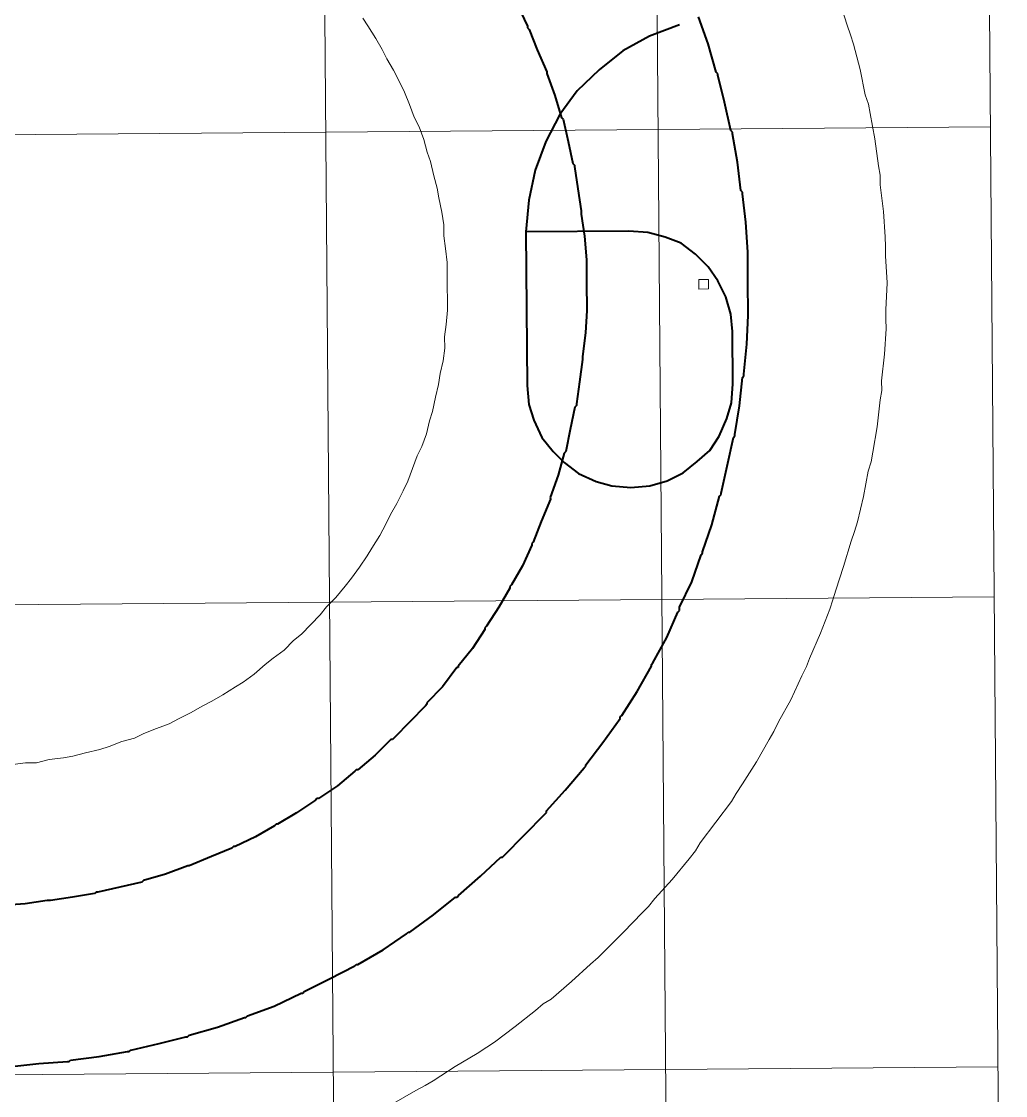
# Model space of a CAD drawing. Header units: centimetres. Extents: x -10.1 to 11.2, y -15.5 to 14.4.
# Drawn here: x 4.93 to 11.15, y -9.58 to -2.79 of the extents above; entities that cross this region are included whole.
import ezdxf

# ---------------------------------------------------------------- set-up
doc = ezdxf.new("R2010")
doc.units = ezdxf.units.CM
doc.header["$MEASUREMENT"] = 0
for name, color, linetype in [('C00-00-FF', 7, 'Continuous'), ('CBF-BF-BF', 7, 'Continuous'), ('CFF-00-00', 7, 'Continuous')]:
    doc.layers.add(name, color=color, linetype=linetype)

msp = doc.modelspace()

# ---------------------------------------------------------------- linework, layer by layer
at = {"layer": 'C00-00-FF', "color": 5, "lineweight": 13}
for points in [[(10.15274, -2.81315), (10.15274, -2.81315), (10.10144, -2.65348), (10.10144, -2.65348)], [(7.09209, -2.76768), (7.09209, -2.76768), (7.12239, -2.81743), (7.12239, -2.81743)], [(7.12239, -2.81743), (7.12239, -2.81743), (7.17304, -2.8972), (7.17304, -2.8972)], [(10.17332, -2.87304), (10.17332, -2.87304), (10.15274, -2.81315), (10.15274, -2.81315)], [(7.17304, -2.8972), (7.17304, -2.8972), (7.21382, -2.96672), (7.21382, -2.96672)], [(10.19364, -2.93268), (10.19364, -2.93268), (10.17332, -2.87304), (10.17332, -2.87304)], [(7.21382, -2.96672), (7.21382, -2.96672), (7.24421, -3.02653), (7.24421, -3.02653)], [(10.23515, -3.09241), (10.23515, -3.09241), (10.19364, -2.93268), (10.19364, -2.93268)], [(7.24421, -3.02653), (7.24421, -3.02653), (7.28471, -3.09633), (7.28471, -3.09633)], [(7.28471, -3.09633), (7.28471, -3.09633), (7.32531, -3.17591), (7.32531, -3.17591)], [(10.26633, -3.25224), (10.26633, -3.25224), (10.23515, -3.09241), (10.23515, -3.09241)], [(7.32531, -3.17591), (7.32531, -3.17591), (7.35596, -3.23573), (7.35596, -3.23573)], [(7.35596, -3.23573), (7.35596, -3.23573), (7.38649, -3.31538), (7.38649, -3.31538)], [(10.28692, -3.31214), (10.28692, -3.31214), (10.26633, -3.25224), (10.26633, -3.25224)], [(7.38649, -3.31538), (7.38649, -3.31538), (7.41703, -3.39505), (7.41703, -3.39505)], [(10.29719, -3.37186), (10.29719, -3.37186), (10.28692, -3.31214), (10.28692, -3.31214)], [(10.32865, -3.53168), (10.32865, -3.53168), (10.29719, -3.37186), (10.29719, -3.37186)], [(7.41703, -3.39505), (7.41703, -3.39505), (7.44769, -3.45486), (7.44769, -3.45486)], [(7.44769, -3.45486), (7.44769, -3.45486), (7.47822, -3.53478), (7.47822, -3.53478)], [(7.47822, -3.53478), (7.47822, -3.53478), (7.49897, -3.61453), (7.49897, -3.61453)], [(10.34986, -3.70165), (10.34986, -3.70165), (10.32865, -3.53168), (10.32865, -3.53168)], [(7.49897, -3.61453), (7.49897, -3.61453), (7.5193, -3.67442), (7.5193, -3.67442)], [(7.5193, -3.67442), (7.5193, -3.67442), (7.54013, -3.76422), (7.54013, -3.76422)], [(10.3604, -3.76162), (10.3604, -3.76162), (10.34986, -3.70165), (10.34986, -3.70165)], [(7.54013, -3.76422), (7.54013, -3.76422), (7.56089, -3.84396), (7.56089, -3.84396)], [(10.36087, -3.82142), (10.36087, -3.82142), (10.3604, -3.76162), (10.3604, -3.76162)], [(7.56089, -3.84396), (7.56089, -3.84396), (7.57116, -3.90393), (7.57116, -3.90393)], [(10.38235, -3.99137), (10.38235, -3.99137), (10.36087, -3.82142), (10.36087, -3.82142)], [(7.57116, -3.90393), (7.57116, -3.90393), (7.59199, -3.99373), (7.59199, -3.99373)], [(7.59199, -3.99373), (7.59199, -3.99373), (7.60269, -4.07382), (7.60269, -4.07382)], [(10.3937, -4.15136), (10.3937, -4.15136), (10.38235, -3.99137), (10.38235, -3.99137)], [(7.60269, -4.07382), (7.60269, -4.07382), (7.60325, -4.14366), (7.60325, -4.14366)], [(7.60325, -4.14366), (7.60325, -4.14366), (7.61395, -4.22375), (7.61395, -4.22375)], [(10.39418, -4.21115), (10.39418, -4.21115), (10.3937, -4.15136), (10.3937, -4.15136)], [(7.61395, -4.22375), (7.61395, -4.22375), (7.62446, -4.31363), (7.62446, -4.31363)], [(10.39466, -4.2712), (10.39466, -4.2712), (10.39418, -4.21115), (10.39418, -4.21115)], [(10.40583, -4.44126), (10.40583, -4.44126), (10.39466, -4.2712), (10.39466, -4.2712)], [(7.62446, -4.31363), (7.62446, -4.31363), (7.62494, -4.37369), (7.62494, -4.37369)], [(7.62494, -4.37369), (7.62494, -4.37369), (7.62566, -4.46364), (7.62566, -4.46364)], [(7.62566, -4.46364), (7.62566, -4.46364), (7.62639, -4.5536), (7.62639, -4.5536)], [(9.27558, -4.4202), (9.27558, -4.4202), (9.21552, -4.42068), (9.21552, -4.42068)], [(9.21552, -4.42068), (9.21552, -4.42068), (9.21601, -4.48074), (9.21601, -4.48074)], [(9.27606, -4.48025), (9.27606, -4.48025), (9.27558, -4.4202), (9.27558, -4.4202)], [(10.3974, -4.61119), (10.3974, -4.61119), (10.40583, -4.44126), (10.40583, -4.44126)], [(9.21601, -4.48074), (9.21601, -4.48074), (9.27606, -4.48025), (9.27606, -4.48025)], [(7.62688, -4.61366), (7.62688, -4.61366), (7.61781, -4.7037), (7.61781, -4.7037)], [(7.62639, -4.5536), (7.62639, -4.5536), (7.62688, -4.61366), (7.62688, -4.61366)], [(10.39789, -4.67125), (10.39789, -4.67125), (10.3974, -4.61119), (10.3974, -4.61119)], [(10.39837, -4.73131), (10.39837, -4.73131), (10.39789, -4.67125), (10.39789, -4.67125)], [(7.61781, -4.7037), (7.61781, -4.7037), (7.60841, -4.78368), (7.60841, -4.78368)], [(10.3896, -4.89147), (10.3896, -4.89147), (10.39837, -4.73131), (10.39837, -4.73131)], [(7.60841, -4.78368), (7.60841, -4.78368), (7.60896, -4.85377), (7.60896, -4.85377)], [(7.60896, -4.85377), (7.60896, -4.85377), (7.59956, -4.93376), (7.59956, -4.93376)], [(7.59956, -4.93376), (7.59956, -4.93376), (7.5801, -5.01382), (7.5801, -5.01382)], [(10.37086, -5.06148), (10.37086, -5.06148), (10.3896, -4.89147), (10.3896, -4.89147)], [(7.5801, -5.01382), (7.5801, -5.01382), (7.57086, -5.08402), (7.57086, -5.08402)], [(7.57086, -5.08402), (7.57086, -5.08402), (7.55141, -5.16409), (7.55141, -5.16409)], [(10.37135, -5.12154), (10.37135, -5.12154), (10.37086, -5.06148), (10.37086, -5.06148)], [(10.36178, -5.18167), (10.36178, -5.18167), (10.37135, -5.12154), (10.37135, -5.12154)], [(7.55141, -5.16409), (7.55141, -5.16409), (7.53202, -5.25447), (7.53202, -5.25447)], [(10.3433, -5.3517), (10.3433, -5.3517), (10.36178, -5.18167), (10.36178, -5.18167)], [(7.53202, -5.25447), (7.53202, -5.25447), (7.51266, -5.31442), (7.51266, -5.31442)], [(7.51266, -5.31442), (7.51266, -5.31442), (7.4932, -5.39475), (7.4932, -5.39475)], [(10.31443, -5.512), (10.31443, -5.512), (10.3433, -5.3517), (10.3433, -5.3517)], [(7.4932, -5.39475), (7.4932, -5.39475), (7.46395, -5.47488), (7.46395, -5.47488)], [(7.46395, -5.47488), (7.46395, -5.47488), (7.43427, -5.53519), (7.43427, -5.53519)], [(7.43427, -5.53519), (7.43427, -5.53519), (7.40502, -5.61534), (7.40502, -5.61534)], [(10.30512, -5.57213), (10.30512, -5.57213), (10.31443, -5.512), (10.31443, -5.512)], [(7.40502, -5.61534), (7.40502, -5.61534), (7.37576, -5.69574), (7.37576, -5.69574)], [(10.25689, -5.79239), (10.25689, -5.79239), (10.2855, -5.6321), (10.2855, -5.6321)], [(10.2855, -5.6321), (10.2855, -5.6321), (10.30512, -5.57213), (10.30512, -5.57213)], [(7.37576, -5.69574), (7.37576, -5.69574), (7.34608, -5.75578), (7.34608, -5.75578)], [(7.34608, -5.75578), (7.34608, -5.75578), (7.30679, -5.83627), (7.30679, -5.83627)], [(7.30679, -5.83627), (7.30679, -5.83627), (7.26739, -5.90643), (7.26739, -5.90643)], [(10.21796, -5.9528), (10.21796, -5.9528), (10.25689, -5.79239), (10.25689, -5.79239)], [(7.23798, -5.96674), (7.23798, -5.96674), (7.19833, -6.03717), (7.19833, -6.03717)], [(7.26739, -5.90643), (7.26739, -5.90643), (7.23798, -5.96674), (7.23798, -5.96674)], [(10.1986, -6.01301), (10.1986, -6.01301), (10.21796, -5.9528), (10.21796, -5.9528)], [(7.19833, -6.03717), (7.19833, -6.03717), (7.14897, -6.11748), (7.14897, -6.11748)], [(10.17898, -6.07324), (10.17898, -6.07324), (10.1986, -6.01301), (10.1986, -6.01301)], [(10.13026, -6.23343), (10.13026, -6.23343), (10.17898, -6.07324), (10.17898, -6.07324)], [(7.11947, -6.16773), (7.11947, -6.16773), (7.07003, -6.23824), (7.07003, -6.23824)], [(7.14897, -6.11748), (7.14897, -6.11748), (7.11947, -6.16773), (7.11947, -6.16773)], [(7.07003, -6.23824), (7.07003, -6.23824), (7.02059, -6.30849), (7.02059, -6.30849)], [(10.08147, -6.38385), (10.08147, -6.38385), (10.13026, -6.23343), (10.13026, -6.23343)], [(7.02059, -6.30849), (7.02059, -6.30849), (6.98104, -6.35882), (6.98104, -6.35882)], [(6.98104, -6.35882), (6.98104, -6.35882), (6.92154, -6.42941), (6.92154, -6.42941)], [(6.92154, -6.42941), (6.92154, -6.42941), (6.86197, -6.48996), (6.86197, -6.48996)], [(10.04248, -6.50428), (10.04248, -6.50428), (10.06211, -6.44407), (10.06211, -6.44407)], [(10.06211, -6.44407), (10.06211, -6.44407), (10.08147, -6.38385), (10.08147, -6.38385)], [(6.86197, -6.48996), (6.86197, -6.48996), (6.82242, -6.54028), (6.82242, -6.54028)], [(9.98363, -6.65478), (9.98363, -6.65478), (10.04248, -6.50428), (10.04248, -6.50428)], [(6.82242, -6.54028), (6.82242, -6.54028), (6.76284, -6.60055), (6.76284, -6.60055)], [(6.76284, -6.60055), (6.76284, -6.60055), (6.70328, -6.66109), (6.70328, -6.66109)], [(6.65359, -6.70145), (6.65359, -6.70145), (6.59428, -6.76199), (6.59428, -6.76199)], [(6.70328, -6.66109), (6.70328, -6.66109), (6.65359, -6.70145), (6.65359, -6.70145)], [(9.91506, -6.81515), (9.91506, -6.81515), (9.98363, -6.65478), (9.98363, -6.65478)], [(6.59428, -6.76199), (6.59428, -6.76199), (6.52457, -6.81256), (6.52457, -6.81256)], [(6.47489, -6.85291), (6.47489, -6.85291), (6.40525, -6.91354), (6.40525, -6.91354)], [(6.52457, -6.81256), (6.52457, -6.81256), (6.47489, -6.85291), (6.47489, -6.85291)], [(9.89536, -6.86532), (9.89536, -6.86532), (9.91506, -6.81515), (9.91506, -6.81515)], [(6.40525, -6.91354), (6.40525, -6.91354), (6.33581, -6.9641), (6.33581, -6.9641)], [(9.86595, -6.92563), (9.86595, -6.92563), (9.89536, -6.86532), (9.89536, -6.86532)], [(6.33581, -6.9641), (6.33581, -6.9641), (6.28605, -6.9944), (6.28605, -6.9944)], [(9.79704, -7.0762), (9.79704, -7.0762), (9.86595, -6.92563), (9.86595, -6.92563)], [(6.20655, -7.04505), (6.20655, -7.04505), (6.13676, -7.08583), (6.13676, -7.08583)], [(6.28605, -6.9944), (6.28605, -6.9944), (6.20655, -7.04505), (6.20655, -7.04505)], [(6.07694, -7.1162), (6.07694, -7.1162), (6.00742, -7.15672), (6.00742, -7.15672)], [(6.13676, -7.08583), (6.13676, -7.08583), (6.07694, -7.1162), (6.07694, -7.1162)], [(9.71828, -7.21681), (9.71828, -7.21681), (9.79704, -7.0762), (9.79704, -7.0762)], [(6.00742, -7.15672), (6.00742, -7.15672), (5.92757, -7.19733), (5.92757, -7.19733)], [(5.78809, -7.25851), (5.78809, -7.25851), (5.70843, -7.28932), (5.70843, -7.28932)], [(5.86776, -7.22796), (5.86776, -7.22796), (5.78809, -7.25851), (5.78809, -7.25851)], [(5.92757, -7.19733), (5.92757, -7.19733), (5.86776, -7.22796), (5.86776, -7.22796)], [(9.6886, -7.27711), (9.6886, -7.27711), (9.71828, -7.21681), (9.71828, -7.21681)], [(5.64862, -7.31969), (5.64862, -7.31969), (5.56862, -7.34044), (5.56862, -7.34044)], [(5.70843, -7.28932), (5.70843, -7.28932), (5.64862, -7.31969), (5.64862, -7.31969)], [(9.58006, -7.46796), (9.58006, -7.46796), (9.6591, -7.32735), (9.6591, -7.32735)], [(9.6591, -7.32735), (9.6591, -7.32735), (9.6886, -7.27711), (9.6886, -7.27711)], [(5.42905, -7.39132), (5.42905, -7.39132), (5.33927, -7.41214), (5.33927, -7.41214)], [(5.48896, -7.37098), (5.48896, -7.37098), (5.42905, -7.39132), (5.42905, -7.39132)], [(5.56862, -7.34044), (5.56862, -7.34044), (5.48896, -7.37098), (5.48896, -7.37098)], [(5.10966, -7.45395), (5.10966, -7.45395), (5.02966, -7.4747), (5.02966, -7.4747)], [(5.19953, -7.44316), (5.19953, -7.44316), (5.10966, -7.45395), (5.10966, -7.45395)], [(5.25952, -7.43289), (5.25952, -7.43289), (5.19953, -7.44316), (5.19953, -7.44316)], [(5.33927, -7.41214), (5.33927, -7.41214), (5.25952, -7.43289), (5.25952, -7.43289)], [(4.95981, -7.47527), (4.95981, -7.47527), (4.87973, -7.48595), (4.87973, -7.48595)], [(5.02966, -7.4747), (5.02966, -7.4747), (4.95981, -7.47527), (4.95981, -7.47527)], [(9.49123, -7.60864), (9.49123, -7.60864), (9.58006, -7.46796), (9.58006, -7.46796)], [(9.42228, -7.71927), (9.42228, -7.71927), (9.45176, -7.66903), (9.45176, -7.66903)], [(9.45176, -7.66903), (9.45176, -7.66903), (9.49123, -7.60864), (9.49123, -7.60864)], [(9.32331, -7.85023), (9.32331, -7.85023), (9.42228, -7.71927), (9.42228, -7.71927)], [(9.22435, -7.98095), (9.22435, -7.98095), (9.32331, -7.85023), (9.32331, -7.85023)], [(9.19458, -8.03121), (9.19458, -8.03121), (9.22435, -7.98095), (9.22435, -7.98095)], [(9.15504, -8.08152), (9.15504, -8.08152), (9.19458, -8.03121), (9.19458, -8.03121)], [(9.04602, -8.21232), (9.04602, -8.21232), (9.15504, -8.08152), (9.15504, -8.08152)], [(8.93719, -8.33331), (8.93719, -8.33331), (9.04602, -8.21232), (9.04602, -8.21232)], [(8.89738, -8.38365), (8.89738, -8.38365), (8.93719, -8.33331), (8.93719, -8.33331)], [(8.85775, -8.42392), (8.85775, -8.42392), (8.89738, -8.38365), (8.89738, -8.38365)], [(8.73887, -8.545), (8.73887, -8.545), (8.85775, -8.42392), (8.85775, -8.42392)], [(8.61972, -8.66582), (8.61972, -8.66582), (8.73887, -8.545), (8.73887, -8.545)], [(8.58008, -8.70608), (8.58008, -8.70608), (8.61972, -8.66582), (8.61972, -8.66582)], [(8.41117, -8.85747), (8.41117, -8.85747), (8.5304, -8.74644), (8.5304, -8.74644)], [(8.5304, -8.74644), (8.5304, -8.74644), (8.58008, -8.70608), (8.58008, -8.70608)], [(8.28215, -8.96859), (8.28215, -8.96859), (8.41117, -8.85747), (8.41117, -8.85747)], [(8.1827, -9.03949), (8.1827, -9.03949), (8.23239, -8.99888), (8.23239, -8.99888)], [(8.23239, -8.99888), (8.23239, -8.99888), (8.28215, -8.96859), (8.28215, -8.96859)], [(8.05359, -9.14054), (8.05359, -9.14054), (8.1827, -9.03949), (8.1827, -9.03949)], [(7.92424, -9.24134), (7.92424, -9.24134), (8.05359, -9.14054), (8.05359, -9.14054)], [(7.81473, -9.31234), (7.81473, -9.31234), (7.87447, -9.2719), (7.87447, -9.2719)], [(7.87447, -9.2719), (7.87447, -9.2719), (7.92424, -9.24134), (7.92424, -9.24134)], [(7.67542, -9.39337), (7.67542, -9.39337), (7.81473, -9.31234), (7.81473, -9.31234)], [(7.53619, -9.48471), (7.53619, -9.48471), (7.67542, -9.39337), (7.67542, -9.39337)], [(7.48642, -9.51502), (7.48642, -9.51502), (7.53619, -9.48471), (7.53619, -9.48471)], [(7.28729, -9.62669), (7.28729, -9.62669), (7.42661, -9.5454), (7.42661, -9.5454)], [(7.42661, -9.5454), (7.42661, -9.5454), (7.48642, -9.51502), (7.48642, -9.51502)]]:
    msp.add_open_spline(points, degree=3, dxfattribs=at)
at = {"layer": 'CBF-BF-BF', "color": 9, "lineweight": 9}
for points in [[(6.95353, -15.3697), (6.95353, -15.3697), (6.71438, 14.33039), (6.71438, 14.33039)], [(9.05361, -15.35278), (9.05361, -15.35278), (8.81446, 14.3473), (8.81446, 14.3473)], [(11.1537, -15.33588), (11.1537, -15.33588), (10.91455, 14.36422), (10.91455, 14.36422)], [(-9.94284, -3.62495), (-9.94284, -3.62495), (11.05804, -3.45585), (11.05804, -3.45585)], [(-9.91893, -6.59496), (-9.91893, -6.59496), (11.08196, -6.42586), (11.08196, -6.42586)], [(-9.89502, -9.56496), (-9.89502, -9.56496), (11.10587, -9.39587), (11.10587, -9.39587)]]:
    msp.add_open_spline(points, degree=3, dxfattribs=at)
at = {"layer": 'CFF-00-00', "color": 1, "lineweight": 40}
for points in [[(8.07151, -2.68994), (8.07151, -2.68994), (8.13261, -2.81936), (8.13261, -2.81936)], [(9.27364, -2.93029), (9.27364, -2.93029), (9.21221, -2.76065), (9.21221, -2.76065)], [(8.13261, -2.81936), (8.13261, -2.81936), (8.1327, -2.8294), (8.1327, -2.8294)], [(8.1327, -2.8294), (8.1327, -2.8294), (8.14284, -2.83937), (8.14284, -2.83937)], [(8.14284, -2.83937), (8.14284, -2.83937), (8.19388, -2.96889), (8.19388, -2.96889)], [(9.09277, -2.81163), (9.09277, -2.81163), (8.9031, -2.88326), (8.9031, -2.88326)], [(8.9031, -2.88326), (8.9031, -2.88326), (8.73397, -2.97459), (8.73397, -2.97459)], [(8.19388, -2.96889), (8.19388, -2.96889), (8.25508, -3.10836), (8.25508, -3.10836)], [(8.73397, -2.97459), (8.73397, -2.97459), (8.58491, -3.09565), (8.58491, -3.09565)], [(9.32509, -3.1098), (9.32509, -3.1098), (9.27364, -2.93029), (9.27364, -2.93029)], [(8.25508, -3.10836), (8.25508, -3.10836), (8.25516, -3.1184), (8.25516, -3.1184)], [(8.25516, -3.1184), (8.25516, -3.1184), (8.30628, -3.25798), (8.30628, -3.25798)], [(8.58491, -3.09565), (8.58491, -3.09565), (8.44601, -3.22695), (8.44601, -3.22695)], [(9.33522, -3.11978), (9.33522, -3.11978), (9.32509, -3.1098), (9.32509, -3.1098)], [(9.3353, -3.12982), (9.3353, -3.12982), (9.33522, -3.11978), (9.33522, -3.11978)], [(9.37662, -3.29935), (9.37662, -3.29935), (9.3353, -3.12982), (9.3353, -3.12982)], [(8.30628, -3.25798), (8.30628, -3.25798), (8.34736, -3.3976), (8.34736, -3.3976)], [(8.44601, -3.22695), (8.44601, -3.22695), (8.33714, -3.37785), (8.33714, -3.37785)], [(9.41802, -3.47894), (9.41802, -3.47894), (9.37662, -3.29935), (9.37662, -3.29935)], [(8.33714, -3.37785), (8.33714, -3.37785), (8.24856, -3.54843), (8.24856, -3.54843)], [(8.34736, -3.3976), (8.34736, -3.3976), (8.3575, -3.40758), (8.3575, -3.40758)], [(8.3575, -3.40758), (8.3575, -3.40758), (8.38853, -3.54731), (8.38853, -3.54731)], [(9.42817, -3.48891), (9.42817, -3.48891), (9.41802, -3.47894), (9.41802, -3.47894)], [(9.42824, -3.49898), (9.42824, -3.49898), (9.42817, -3.48891), (9.42817, -3.48891)], [(9.45959, -3.67865), (9.45959, -3.67865), (9.42824, -3.49898), (9.42824, -3.49898)], [(8.24856, -3.54843), (8.24856, -3.54843), (8.1799, -3.72917), (8.1799, -3.72917)], [(8.38853, -3.54731), (8.38853, -3.54731), (8.41954, -3.68702), (8.41954, -3.68702)], [(8.1799, -3.72917), (8.1799, -3.72917), (8.14148, -3.91946), (8.14148, -3.91946)], [(8.41954, -3.68702), (8.41954, -3.68702), (8.42968, -3.69699), (8.42968, -3.69699)], [(8.42968, -3.69699), (8.42968, -3.69699), (8.42976, -3.70704), (8.42976, -3.70704)], [(8.42976, -3.70704), (8.42976, -3.70704), (8.451, -3.84685), (8.451, -3.84685)], [(9.48114, -3.85867), (9.48114, -3.85867), (9.45959, -3.67865), (9.45959, -3.67865)], [(8.451, -3.84685), (8.451, -3.84685), (8.47196, -3.98665), (8.47196, -3.98665)], [(9.49128, -3.86838), (9.49128, -3.86838), (9.48114, -3.85867), (9.48114, -3.85867)], [(9.49136, -3.87841), (9.49136, -3.87841), (9.49128, -3.86838), (9.49128, -3.86838)], [(8.14148, -3.91946), (8.14148, -3.91946), (8.12299, -4.11963), (8.12299, -4.11963)], [(9.51266, -4.05844), (9.51266, -4.05844), (9.49136, -3.87841), (9.49136, -3.87841)], [(8.47196, -3.98665), (8.47196, -3.98665), (8.47205, -3.9967), (8.47205, -3.9967)], [(8.47205, -3.9967), (8.47205, -3.9967), (8.47212, -4.00676), (8.47212, -4.00676)], [(8.47212, -4.00676), (8.47212, -4.00676), (8.49337, -4.14656), (8.49337, -4.14656)], [(9.52423, -4.24832), (9.52423, -4.24832), (9.51266, -4.05844), (9.51266, -4.05844)], [(8.77304, -4.1144), (8.77304, -4.1144), (8.12299, -4.11963), (8.12299, -4.11963)], [(8.12299, -4.11963), (8.12299, -4.11963), (8.13079, -5.08956), (8.13079, -5.08956)], [(8.89324, -4.12322), (8.89324, -4.12322), (8.77304, -4.1144), (8.77304, -4.1144)], [(9.00354, -4.1525), (9.00354, -4.1525), (8.89324, -4.12322), (8.89324, -4.12322)], [(8.49337, -4.14656), (8.49337, -4.14656), (8.50462, -4.29649), (8.50462, -4.29649)], [(9.10387, -4.19163), (9.10387, -4.19163), (9.00354, -4.1525), (9.00354, -4.1525)], [(9.1944, -4.26103), (9.1944, -4.26103), (9.10387, -4.19163), (9.10387, -4.19163)], [(9.27494, -4.34029), (9.27494, -4.34029), (9.1944, -4.26103), (9.1944, -4.26103)], [(9.52432, -4.25837), (9.52432, -4.25837), (9.52423, -4.24832), (9.52423, -4.24832)], [(9.52439, -4.26817), (9.52439, -4.26817), (9.52432, -4.25837), (9.52432, -4.25837)], [(9.52586, -4.44835), (9.52586, -4.44835), (9.52439, -4.26817), (9.52439, -4.26817)], [(8.50462, -4.29649), (8.50462, -4.29649), (8.5047, -4.30654), (8.5047, -4.30654)], [(8.5047, -4.30654), (8.5047, -4.30654), (8.50478, -4.3166), (8.50478, -4.3166)], [(8.50478, -4.3166), (8.50478, -4.3166), (8.50591, -4.45655), (8.50591, -4.45655)], [(9.33572, -4.42976), (9.33572, -4.42976), (9.27494, -4.34029), (9.27494, -4.34029)], [(8.50591, -4.45655), (8.50591, -4.45655), (8.50703, -4.59651), (8.50703, -4.59651)], [(9.38653, -4.52937), (9.38653, -4.52937), (9.33572, -4.42976), (9.33572, -4.42976)], [(9.52729, -4.62825), (9.52729, -4.62825), (9.52586, -4.44835), (9.52586, -4.44835)], [(9.41731, -4.6392), (9.41731, -4.6392), (9.38653, -4.52937), (9.38653, -4.52937)], [(8.50703, -4.59651), (8.50703, -4.59651), (8.50712, -4.60657), (8.50712, -4.60657)], [(8.50712, -4.60657), (8.50712, -4.60657), (8.5072, -4.61636), (8.5072, -4.61636)], [(8.5072, -4.61636), (8.5072, -4.61636), (8.49828, -4.75667), (8.49828, -4.75667)], [(9.42826, -4.74917), (9.42826, -4.74917), (9.41731, -4.6392), (9.41731, -4.6392)], [(9.51885, -4.82835), (9.51885, -4.82835), (9.52745, -4.64835), (9.52745, -4.64835)], [(9.52737, -4.63831), (9.52737, -4.63831), (9.52729, -4.62825), (9.52729, -4.62825)], [(9.52745, -4.64835), (9.52745, -4.64835), (9.52737, -4.63831), (9.52737, -4.63831)], [(9.43091, -5.0791), (9.43091, -5.0791), (9.42826, -4.74917), (9.42826, -4.74917)], [(8.49828, -4.75667), (8.49828, -4.75667), (8.47938, -4.90684), (8.47938, -4.90684)], [(9.50053, -5.01847), (9.50053, -5.01847), (9.51885, -4.82835), (9.51885, -4.82835)], [(8.47953, -4.92668), (8.47953, -4.92668), (8.46082, -5.0668), (8.46082, -5.0668)], [(8.47938, -4.90684), (8.47938, -4.90684), (8.47946, -4.91662), (8.47946, -4.91662)], [(8.47946, -4.91662), (8.47946, -4.91662), (8.47953, -4.92668), (8.47953, -4.92668)], [(9.50062, -5.02853), (9.50062, -5.02853), (9.50053, -5.01847), (9.50053, -5.01847)], [(8.13079, -5.08956), (8.13079, -5.08956), (8.14181, -5.20934), (8.14181, -5.20934)], [(8.46082, -5.0668), (8.46082, -5.0668), (8.44185, -5.20692), (8.44185, -5.20692)], [(9.42182, -5.19904), (9.42182, -5.19904), (9.43091, -5.0791), (9.43091, -5.0791)], [(9.47199, -5.21874), (9.47199, -5.21874), (9.49065, -5.03867), (9.49065, -5.03867)], [(9.49065, -5.03867), (9.49065, -5.03867), (9.50062, -5.02853), (9.50062, -5.02853)], [(8.14181, -5.20934), (8.14181, -5.20934), (8.17277, -5.3091), (8.17277, -5.3091)], [(8.44192, -5.21697), (8.44192, -5.21697), (8.43194, -5.22711), (8.43194, -5.22711)], [(8.44185, -5.20692), (8.44185, -5.20692), (8.44192, -5.21697), (8.44192, -5.21697)], [(9.39273, -5.29928), (9.39273, -5.29928), (9.42182, -5.19904), (9.42182, -5.19904)], [(9.44354, -5.39888), (9.44354, -5.39888), (9.47199, -5.21874), (9.47199, -5.21874)], [(8.43194, -5.22711), (8.43194, -5.22711), (8.40318, -5.36731), (8.40318, -5.36731)], [(8.17277, -5.3091), (8.17277, -5.3091), (8.22366, -5.41876), (8.22366, -5.41876)], [(9.34361, -5.40974), (9.34361, -5.40974), (9.39273, -5.29928), (9.39273, -5.29928)], [(8.22366, -5.41876), (8.22366, -5.41876), (8.29424, -5.50816), (8.29424, -5.50816)], [(8.40318, -5.36731), (8.40318, -5.36731), (8.37441, -5.50752), (8.37441, -5.50752)], [(9.28427, -5.50019), (9.28427, -5.50019), (9.34361, -5.40974), (9.34361, -5.40974)], [(9.39515, -5.59931), (9.39515, -5.59931), (9.43364, -5.41908), (9.43364, -5.41908)], [(9.43364, -5.41908), (9.43364, -5.41908), (9.44362, -5.40895), (9.44362, -5.40895)], [(9.44362, -5.40895), (9.44362, -5.40895), (9.44354, -5.39888), (9.44354, -5.39888)], [(8.29424, -5.50816), (8.29424, -5.50816), (8.36491, -5.57771), (8.36491, -5.57771)], [(8.36443, -5.51766), (8.36443, -5.51766), (8.32561, -5.65793), (8.32561, -5.65793)], [(8.37441, -5.50752), (8.37441, -5.50752), (8.36443, -5.51766), (8.36443, -5.51766)], [(9.20494, -5.57095), (9.20494, -5.57095), (9.28427, -5.50019), (9.28427, -5.50019)], [(8.36491, -5.57771), (8.36491, -5.57771), (8.45543, -5.64684), (8.45543, -5.64684)], [(9.11555, -5.64152), (9.11555, -5.64152), (9.20494, -5.57095), (9.20494, -5.57095)], [(9.35656, -5.76975), (9.35656, -5.76975), (9.39515, -5.59931), (9.39515, -5.59931)], [(8.32561, -5.65793), (8.32561, -5.65793), (8.27673, -5.79829), (8.27673, -5.79829)], [(8.45543, -5.64684), (8.45543, -5.64684), (8.5659, -5.69595), (8.5659, -5.69595)], [(8.5659, -5.69595), (8.5659, -5.69595), (8.66615, -5.72531), (8.66615, -5.72531)], [(8.90612, -5.72338), (8.90612, -5.72338), (9.01594, -5.69233), (9.01594, -5.69233)], [(9.01594, -5.69233), (9.01594, -5.69233), (9.11555, -5.64152), (9.11555, -5.64152)], [(8.66615, -5.72531), (8.66615, -5.72531), (8.78609, -5.7344), (8.78609, -5.7344)], [(8.78609, -5.7344), (8.78609, -5.7344), (8.90612, -5.72338), (8.90612, -5.72338)], [(8.27682, -5.80834), (8.27682, -5.80834), (8.21787, -5.94878), (8.21787, -5.94878)], [(8.27673, -5.79829), (8.27673, -5.79829), (8.27682, -5.80834), (8.27682, -5.80834)], [(9.29812, -5.97026), (9.29812, -5.97026), (9.34667, -5.78968), (9.34667, -5.78968)], [(9.34667, -5.78968), (9.34667, -5.78968), (9.35663, -5.77981), (9.35663, -5.77981)], [(9.35663, -5.77981), (9.35663, -5.77981), (9.35656, -5.76975), (9.35656, -5.76975)], [(8.21787, -5.94878), (8.21787, -5.94878), (8.16893, -6.07936), (8.16893, -6.07936)], [(9.23942, -6.14059), (9.23942, -6.14059), (9.29812, -5.97026), (9.29812, -5.97026)], [(8.15902, -6.09929), (8.15902, -6.09929), (8.10002, -6.22995), (8.10002, -6.22995)], [(8.16893, -6.07936), (8.16893, -6.07936), (8.15895, -6.0895), (8.15895, -6.0895)], [(8.15895, -6.0895), (8.15895, -6.0895), (8.15902, -6.09929), (8.15902, -6.09929)], [(9.17111, -6.33112), (9.17111, -6.33112), (9.22953, -6.16079), (9.22953, -6.16079)], [(9.22953, -6.16079), (9.22953, -6.16079), (9.2395, -6.15066), (9.2395, -6.15066)], [(9.2395, -6.15066), (9.2395, -6.15066), (9.23942, -6.14059), (9.23942, -6.14059)], [(8.10002, -6.22995), (8.10002, -6.22995), (8.03113, -6.35035), (8.03113, -6.35035)], [(8.02125, -6.37055), (8.02125, -6.37055), (7.9521, -6.49095), (7.9521, -6.49095)], [(8.03113, -6.35035), (8.03113, -6.35035), (8.02116, -6.36049), (8.02116, -6.36049)], [(8.02116, -6.36049), (8.02116, -6.36049), (8.02125, -6.37055), (8.02125, -6.37055)], [(9.09223, -6.49185), (9.09223, -6.49185), (9.17111, -6.33112), (9.17111, -6.33112)], [(7.9521, -6.49095), (7.9521, -6.49095), (7.87315, -6.61171), (7.87315, -6.61171)], [(9.08243, -6.52208), (9.08243, -6.52208), (9.0924, -6.51194), (9.0924, -6.51194)], [(9.0924, -6.51194), (9.0924, -6.51194), (9.09223, -6.49185), (9.09223, -6.49185)], [(9.01386, -6.68245), (9.01386, -6.68245), (9.08243, -6.52208), (9.08243, -6.52208)], [(7.86328, -6.63191), (7.86328, -6.63191), (7.78434, -6.75241), (7.78434, -6.75241)], [(7.87315, -6.61171), (7.87315, -6.61171), (7.86319, -6.62186), (7.86319, -6.62186)], [(7.86319, -6.62186), (7.86319, -6.62186), (7.86328, -6.63191), (7.86328, -6.63191)], [(8.92519, -6.84324), (8.92519, -6.84324), (9.01386, -6.68245), (9.01386, -6.68245)], [(7.78434, -6.75241), (7.78434, -6.75241), (7.695, -6.8632), (7.695, -6.8632)], [(8.91522, -6.85337), (8.91522, -6.85337), (8.92519, -6.84324), (8.92519, -6.84324)], [(8.91531, -6.86342), (8.91531, -6.86342), (8.91522, -6.85337), (8.91522, -6.85337)], [(7.68529, -6.87334), (7.68529, -6.87334), (7.59604, -6.9939), (7.59604, -6.9939)], [(7.69508, -6.87324), (7.69508, -6.87324), (7.68529, -6.87334), (7.68529, -6.87334)], [(7.695, -6.8632), (7.695, -6.8632), (7.69508, -6.87324), (7.69508, -6.87324)], [(8.82664, -7.02395), (8.82664, -7.02395), (8.91531, -6.86342), (8.91531, -6.86342)], [(7.59604, -6.9939), (7.59604, -6.9939), (7.49683, -7.09473), (7.49683, -7.09473)], [(8.72783, -7.17477), (8.72783, -7.17477), (8.82664, -7.02395), (8.82664, -7.02395)], [(7.48721, -7.1149), (7.48721, -7.1149), (7.388, -7.21572), (7.388, -7.21572)], [(7.49691, -7.10477), (7.49691, -7.10477), (7.48721, -7.1149), (7.48721, -7.1149)], [(7.49683, -7.09473), (7.49683, -7.09473), (7.49691, -7.10477), (7.49691, -7.10477)], [(8.60909, -7.34586), (8.60909, -7.34586), (8.71793, -7.19496), (8.71793, -7.19496)], [(8.71785, -7.18491), (8.71785, -7.18491), (8.72783, -7.17477), (8.72783, -7.17477)], [(8.71793, -7.19496), (8.71793, -7.19496), (8.71785, -7.18491), (8.71785, -7.18491)], [(7.388, -7.21572), (7.388, -7.21572), (7.2888, -7.31654), (7.2888, -7.31654)], [(7.26877, -7.32675), (7.26877, -7.32675), (7.16957, -7.42729), (7.16957, -7.42729)], [(7.27882, -7.32667), (7.27882, -7.32667), (7.26877, -7.32675), (7.26877, -7.32675)], [(7.2888, -7.31654), (7.2888, -7.31654), (7.27882, -7.32667), (7.27882, -7.32667)], [(8.50015, -7.48671), (8.50015, -7.48671), (8.60909, -7.34586), (8.60909, -7.34586)], [(7.16957, -7.42729), (7.16957, -7.42729), (7.06023, -7.5184), (7.06023, -7.5184)], [(7.04047, -7.52835), (7.04047, -7.52835), (6.93113, -7.61947), (6.93113, -7.61947)], [(7.05043, -7.51848), (7.05043, -7.51848), (7.04047, -7.52835), (7.04047, -7.52835)], [(7.06023, -7.5184), (7.06023, -7.5184), (7.05043, -7.51848), (7.05043, -7.51848)], [(8.37152, -7.64782), (8.37152, -7.64782), (8.49026, -7.50689), (8.49026, -7.50689)], [(8.49026, -7.50689), (8.49026, -7.50689), (8.50023, -7.49676), (8.50023, -7.49676)], [(8.50023, -7.49676), (8.50023, -7.49676), (8.50015, -7.48671), (8.50015, -7.48671)], [(6.93113, -7.61947), (6.93113, -7.61947), (6.81166, -7.70033), (6.81166, -7.70033)], [(8.25246, -7.77869), (8.25246, -7.77869), (8.37152, -7.64782), (8.37152, -7.64782)], [(6.79189, -7.71055), (6.79189, -7.71055), (6.67242, -7.79141), (6.67242, -7.79141)], [(6.80186, -7.70041), (6.80186, -7.70041), (6.79189, -7.71055), (6.79189, -7.71055)], [(6.81166, -7.70033), (6.81166, -7.70033), (6.80186, -7.70041), (6.80186, -7.70041)], [(6.67242, -7.79141), (6.67242, -7.79141), (6.55313, -7.8625), (6.55313, -7.8625)], [(8.11371, -7.92984), (8.11371, -7.92984), (8.24283, -7.79888), (8.24283, -7.79888)], [(8.24283, -7.79888), (8.24283, -7.79888), (8.25254, -7.78875), (8.25254, -7.78875)], [(8.25254, -7.78875), (8.25254, -7.78875), (8.25246, -7.77869), (8.25246, -7.77869)], [(6.5331, -7.8727), (6.5331, -7.8727), (6.41355, -7.94353), (6.41355, -7.94353)], [(6.54307, -7.86257), (6.54307, -7.86257), (6.5331, -7.8727), (6.5331, -7.8727)], [(6.55313, -7.8625), (6.55313, -7.8625), (6.54307, -7.86257), (6.54307, -7.86257)], [(7.98485, -8.06079), (7.98485, -8.06079), (8.11371, -7.92984), (8.11371, -7.92984)], [(6.27408, -8.0047), (6.27408, -8.0047), (6.26436, -8.01484), (6.26436, -8.01484)], [(6.28413, -8.00463), (6.28413, -8.00463), (6.27408, -8.0047), (6.27408, -8.0047)], [(6.41355, -7.94353), (6.41355, -7.94353), (6.28413, -8.00463), (6.28413, -8.00463)], [(6.13459, -8.0659), (6.13459, -8.0659), (5.99511, -8.12682), (5.99511, -8.12682)], [(6.26436, -8.01484), (6.26436, -8.01484), (6.13459, -8.0659), (6.13459, -8.0659)], [(7.83587, -8.19216), (7.83587, -8.19216), (7.96483, -8.07101), (7.96483, -8.07101)], [(7.96483, -8.07101), (7.96483, -8.07101), (7.97487, -8.07092), (7.97487, -8.07092)], [(7.97487, -8.07092), (7.97487, -8.07092), (7.98485, -8.06079), (7.98485, -8.06079)], [(5.98507, -8.1269), (5.98507, -8.1269), (5.84551, -8.17802), (5.84551, -8.17802)], [(5.99511, -8.12682), (5.99511, -8.12682), (5.98507, -8.1269), (5.98507, -8.1269)], [(5.84551, -8.17802), (5.84551, -8.17802), (5.70586, -8.21937), (5.70586, -8.21937)], [(7.69688, -8.31314), (7.69688, -8.31314), (7.83587, -8.19216), (7.83587, -8.19216)], [(5.55619, -8.26053), (5.55619, -8.26053), (5.41646, -8.29155), (5.41646, -8.29155)], [(5.6959, -8.22924), (5.6959, -8.22924), (5.55619, -8.26053), (5.55619, -8.26053)], [(5.70586, -8.21937), (5.70586, -8.21937), (5.6959, -8.22924), (5.6959, -8.22924)], [(5.09674, -8.34414), (5.09674, -8.34414), (4.95693, -8.36537), (4.95693, -8.36537)], [(5.10678, -8.34405), (5.10678, -8.34405), (5.09674, -8.34414), (5.09674, -8.34414)], [(5.11683, -8.34398), (5.11683, -8.34398), (5.10678, -8.34405), (5.10678, -8.34405)], [(5.25664, -8.323), (5.25664, -8.323), (5.11683, -8.34398), (5.11683, -8.34398)], [(5.39643, -8.30177), (5.39643, -8.30177), (5.25664, -8.323), (5.25664, -8.323)], [(5.40641, -8.29164), (5.40641, -8.29164), (5.39643, -8.30177), (5.39643, -8.30177)], [(5.41646, -8.29155), (5.41646, -8.29155), (5.40641, -8.29164), (5.40641, -8.29164)], [(7.53779, -8.43455), (7.53779, -8.43455), (7.67686, -8.32336), (7.67686, -8.32336)], [(7.67686, -8.32336), (7.67686, -8.32336), (7.68691, -8.32327), (7.68691, -8.32327)], [(7.68691, -8.32327), (7.68691, -8.32327), (7.69688, -8.31314), (7.69688, -8.31314)], [(4.95693, -8.36537), (4.95693, -8.36537), (4.807, -8.37664), (4.807, -8.37664)], [(7.38866, -8.54581), (7.38866, -8.54581), (7.53779, -8.43455), (7.53779, -8.43455)], [(7.36863, -8.55602), (7.36863, -8.55602), (7.3786, -8.54589), (7.3786, -8.54589)], [(7.3786, -8.54589), (7.3786, -8.54589), (7.38866, -8.54581), (7.38866, -8.54581)], [(7.21942, -8.65697), (7.21942, -8.65697), (7.36863, -8.55602), (7.36863, -8.55602)], [(7.06034, -8.74848), (7.06034, -8.74848), (7.21942, -8.65697), (7.21942, -8.65697)], [(7.04032, -8.75844), (7.04032, -8.75844), (7.05029, -8.74857), (7.05029, -8.74857)], [(7.05029, -8.74857), (7.05029, -8.74857), (7.06034, -8.74848), (7.06034, -8.74848)], [(6.8809, -8.83989), (6.8809, -8.83989), (7.04032, -8.75844), (7.04032, -8.75844)], [(6.72147, -8.92109), (6.72147, -8.92109), (6.8809, -8.83989), (6.8809, -8.83989)], [(6.53224, -9.01256), (6.53224, -9.01256), (6.7017, -8.9313), (6.7017, -8.9313)], [(6.7017, -8.9313), (6.7017, -8.9313), (6.71176, -8.93122), (6.71176, -8.93122)], [(6.71176, -8.93122), (6.71176, -8.93122), (6.72147, -8.92109), (6.72147, -8.92109)], [(6.36286, -9.07399), (6.36286, -9.07399), (6.53224, -9.01256), (6.53224, -9.01256)], [(6.17345, -9.14564), (6.17345, -9.14564), (6.34283, -9.08421), (6.34283, -9.08421)], [(6.34283, -9.08421), (6.34283, -9.08421), (6.35288, -9.08413), (6.35288, -9.08413)], [(6.35288, -9.08413), (6.35288, -9.08413), (6.36286, -9.07399), (6.36286, -9.07399)], [(5.99368, -9.19709), (5.99368, -9.19709), (6.17345, -9.14564), (6.17345, -9.14564)], [(5.80411, -9.24863), (5.80411, -9.24863), (5.97392, -9.20703), (5.97392, -9.20703)], [(5.97392, -9.20703), (5.97392, -9.20703), (5.98371, -9.20696), (5.98371, -9.20696)], [(5.98371, -9.20696), (5.98371, -9.20696), (5.99368, -9.19709), (5.99368, -9.19709)], [(5.61455, -9.30016), (5.61455, -9.30016), (5.62453, -9.29002), (5.62453, -9.29002)], [(5.62453, -9.29002), (5.62453, -9.29002), (5.80411, -9.24863), (5.80411, -9.24863)], [(5.04496, -9.3746), (5.04496, -9.3746), (5.22506, -9.36309), (5.22506, -9.36309)], [(5.22506, -9.36309), (5.22506, -9.36309), (5.2351, -9.36301), (5.2351, -9.36301)], [(5.2351, -9.36301), (5.2351, -9.36301), (5.24483, -9.35314), (5.24483, -9.35314)], [(5.24483, -9.35314), (5.24483, -9.35314), (5.42483, -9.33159), (5.42483, -9.33159)], [(5.42483, -9.33159), (5.42483, -9.33159), (5.60451, -9.30024), (5.60451, -9.30024)], [(5.60451, -9.30024), (5.60451, -9.30024), (5.61455, -9.30016), (5.61455, -9.30016)], [(4.85516, -9.39624), (4.85516, -9.39624), (5.04496, -9.3746), (5.04496, -9.3746)]]:
    msp.add_open_spline(points, degree=3, dxfattribs=at)

doc.saveas('drawing.dxf')
